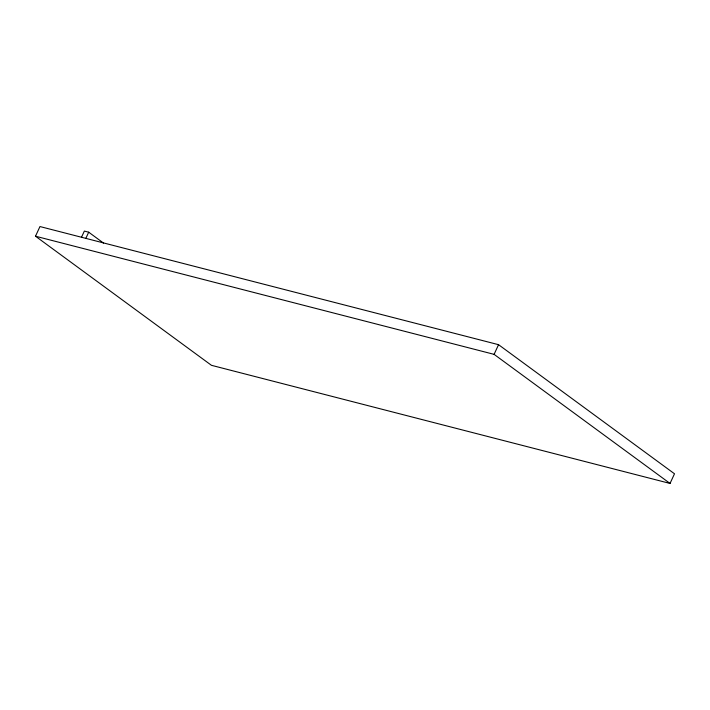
<?xml version="1.0" encoding="UTF-8"?>
<svg xmlns="http://www.w3.org/2000/svg" width="710" height="710" viewBox="0 0 710 710"><rect width="100%" height="100%" fill="white"/><g stroke="black" fill="none" stroke-linecap="round" stroke-linejoin="round"><path stroke-width="1.06" d="M35.5 236.217L39.964 226.552L498.553 344.687L674.5 473.783L670.036 483.448L211.447 365.313L35.5 236.217L494.089 354.352L670.036 483.448M81.437 237.388L84.357 231.078L88.697 232.197L103.527 243.077M85.777 238.507L88.697 232.197M494.089 354.352L498.553 344.687"/></g></svg>
